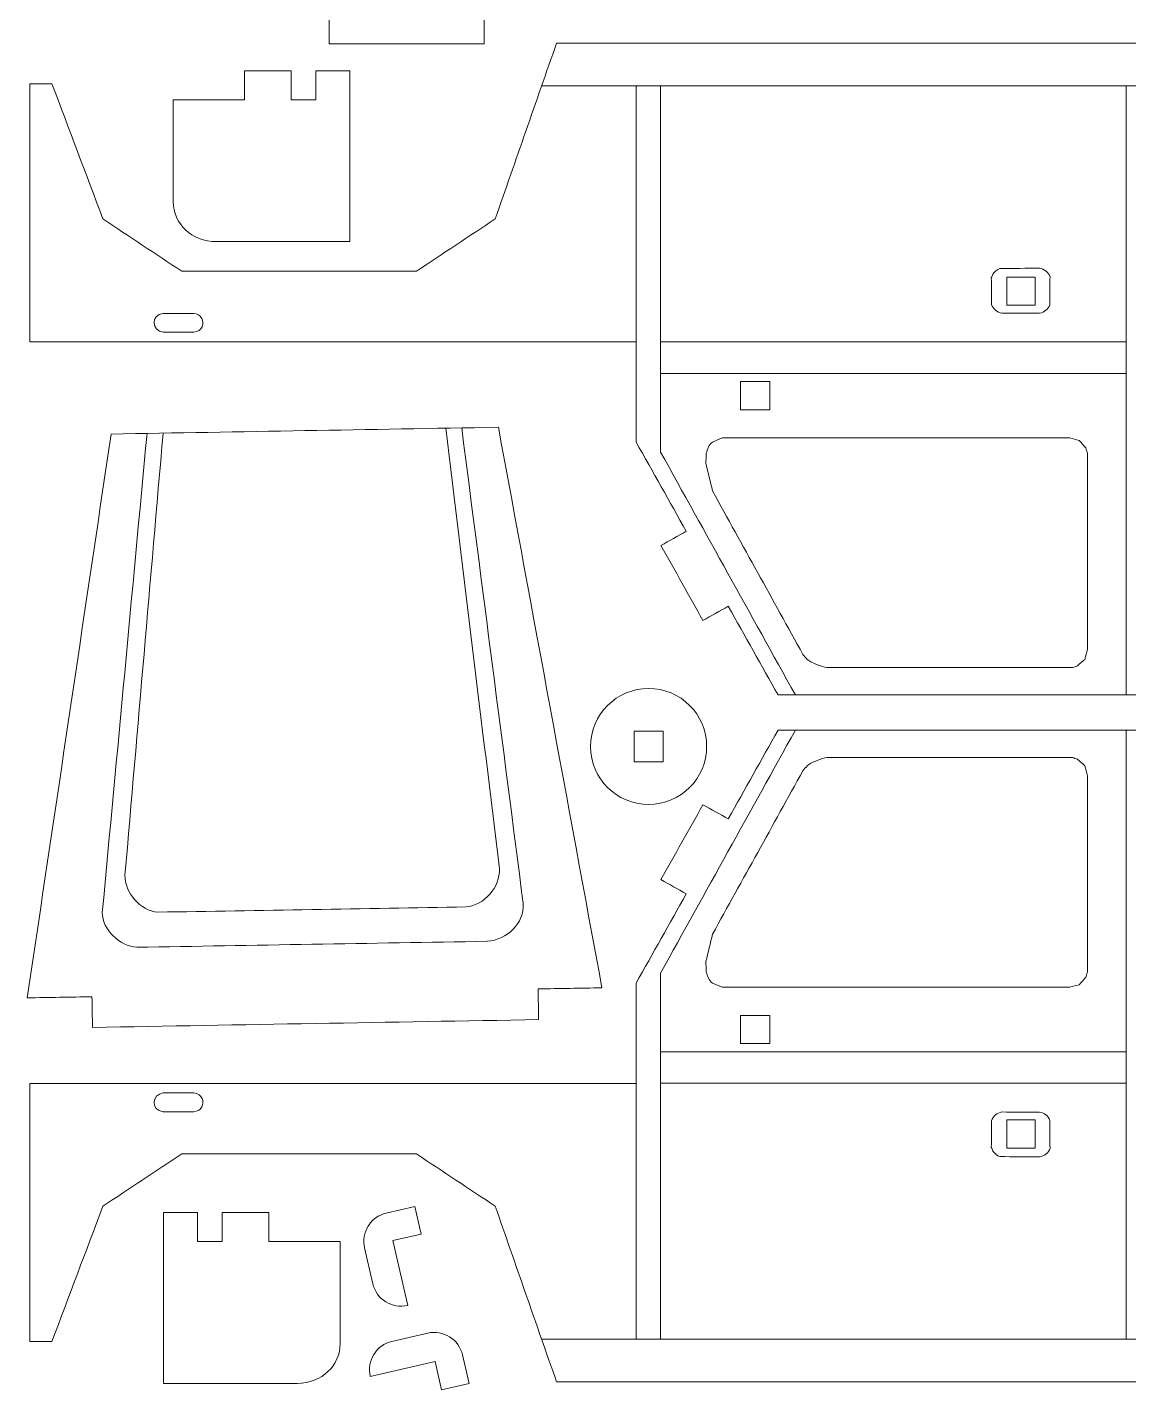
# Model space of a CAD drawing. Header units: centimetres. Extents: x -48.4 to 34, y -21.6 to 8.
# Drawn here: x -48.38 to -36.99, y -21.55 to -7.47 of the extents above; entities that cross this region are included whole.
import ezdxf

# ---------------------------------------------------------------- set-up
doc = ezdxf.new("R2010")
doc.units = ezdxf.units.CM
doc.header["$MEASUREMENT"] = 0
doc.layers.add('Camada 1', color=7, linetype='Continuous')

msp = doc.modelspace()

# ---------------------------------------------------------------- linework, layer by layer
at = {"layer": 'Camada 1', "color": 5, "lineweight": 9}
for points, knots in [([(-47.31697, -4.63472), (-47.31697, -5.41252), (-47.31697, -6.19032), (-47.31697, -6.96812), (-47.31697, -6.96812), (-47.41696, -6.96812), (-47.51694, -6.96812), (-47.61693, -6.96812), (-47.61693, -6.96812), (-47.61693, -6.88658), (-47.61693, -6.80505), (-47.61693, -6.72351), (-47.61693, -6.72351), (-47.86832, -6.72351), (-48.11972, -6.72351), (-48.37111, -6.72351), (-48.37111, -6.72351), (-48.37111, -6.92958), (-48.37111, -7.13565), (-48.37111, -7.34172), (-48.37111, -7.34172), (-47.33206, -7.34164), (-46.29302, -7.34155), (-45.25397, -7.34147), (-45.25397, -7.34147), (-45.25397, -7.44145), (-45.25396, -7.54144), (-45.25396, -7.64143), (-45.25396, -7.64143), (-44.7207, -7.64142), (-44.18743, -7.64142), (-43.65417, -7.6414), (-43.65417, -7.6414), (-43.65417, -7.54142), (-43.65418, -7.44144), (-43.65418, -7.34146), (-43.65418, -7.34146), (-42.61511, -7.34138), (-41.57603, -7.34131), (-40.53696, -7.34122), (-40.53696, -7.34122), (-40.53696, -7.13515), (-40.53696, -6.92907), (-40.53696, -6.723), (-40.53696, -6.723), (-40.78851, -6.72329), (-41.04005, -6.72359), (-41.2916, -6.72388), (-41.2916, -6.72388), (-41.2916, -6.80541), (-41.2916, -6.88695), (-41.2916, -6.96848), (-41.2916, -6.96848), (-41.39158, -6.96848), (-41.49157, -6.96848), (-41.59155, -6.96848), (-41.59155, -6.96848), (-41.59144, -6.19038), (-41.59134, -5.41227), (-41.59123, -4.63417), (-41.59123, -4.63417), (-42.15128, -4.63435), (-42.71132, -4.63454), (-43.27137, -4.63472), (-43.27137, -4.63472), (-43.27137, -4.53473), (-43.27137, -4.43475), (-43.27137, -4.33476), (-43.27137, -4.33476), (-42.71132, -4.33457), (-42.15128, -4.33439), (-41.59123, -4.3342), (-41.59123, -4.3342), (-41.59139, -3.41037), (-41.59154, -2.48655), (-41.5917, -1.56272), (-41.5917, -1.56272), (-41.49172, -1.56272), (-41.39173, -1.56272), (-41.29175, -1.56272), (-41.29175, -1.56272), (-41.29175, -1.72947), (-41.29175, -1.89622), (-41.29175, -2.06297), (-41.29175, -2.06297), (-41.04015, -2.06248), (-40.78856, -2.06198), (-40.53696, -2.06149), (-40.53696, -2.06149), (-40.53696, -1.43001), (-40.53695, -0.79853), (-40.53695, -0.16705), (-40.53695, -0.16705), (-43.14832, -0.16705), (-45.7597, -0.16705), (-48.37107, -0.16705), (-48.37107, -0.16705), (-48.37108, -0.79873), (-48.3711, -1.43041), (-48.37111, -2.06209), (-48.37111, -2.06209), (-48.11974, -2.06224), (-47.86836, -2.0624), (-47.61699, -2.06255), (-47.61699, -2.06255), (-47.61699, -1.89579), (-47.61699, -1.72904), (-47.61699, -1.56228), (-47.61699, -1.56228), (-47.51698, -1.56213), (-47.41697, -1.56198), (-47.31696, -1.56183), (-47.31696, -1.56183), (-47.31696, -2.48614), (-47.31697, -3.41045), (-47.31697, -4.33476), (-47.31697, -4.33476), (-46.75693, -4.33457), (-46.19688, -4.33439), (-45.63684, -4.3342), (-45.63684, -4.3342), (-45.63688, -4.43437), (-45.63691, -4.53455), (-45.63695, -4.63472), (-45.63695, -4.63472), (-46.19696, -4.63472), (-46.75696, -4.63472), (-47.31697, -4.63472)], [0, 0, 0, 0, 0.03030303, 0.03030303, 0.03030303, 0.03030303, 0.06060606, 0.06060606, 0.06060606, 0.06060606, 0.09090909, 0.09090909, 0.09090909, 0.09090909, 0.12121212, 0.12121212, 0.12121212, 0.12121212, 0.15151515, 0.15151515, 0.15151515, 0.15151515, 0.18181818, 0.18181818, 0.18181818, 0.18181818, 0.21212121, 0.21212121, 0.21212121, 0.21212121, 0.24242424, 0.24242424, 0.24242424, 0.24242424, 0.27272727, 0.27272727, 0.27272727, 0.27272727, 0.3030303, 0.3030303, 0.3030303, 0.3030303, 0.33333333, 0.33333333, 0.33333333, 0.33333333, 0.36363636, 0.36363636, 0.36363636, 0.36363636, 0.39393939, 0.39393939, 0.39393939, 0.39393939, 0.42424242, 0.42424242, 0.42424242, 0.42424242, 0.45454545, 0.45454545, 0.45454545, 0.45454545, 0.48484848, 0.48484848, 0.48484848, 0.48484848, 0.51515152, 0.51515152, 0.51515152, 0.51515152, 0.54545455, 0.54545455, 0.54545455, 0.54545455, 0.57575758, 0.57575758, 0.57575758, 0.57575758, 0.60606061, 0.60606061, 0.60606061, 0.60606061, 0.63636364, 0.63636364, 0.63636364, 0.63636364, 0.66666667, 0.66666667, 0.66666667, 0.66666667, 0.6969697, 0.6969697, 0.6969697, 0.6969697, 0.72727273, 0.72727273, 0.72727273, 0.72727273, 0.75757576, 0.75757576, 0.75757576, 0.75757576, 0.78787879, 0.78787879, 0.78787879, 0.78787879, 0.81818182, 0.81818182, 0.81818182, 0.81818182, 0.84848485, 0.84848485, 0.84848485, 0.84848485, 0.87878788, 0.87878788, 0.87878788, 0.87878788, 0.90909091, 0.90909091, 0.90909091, 0.90909091, 0.93939394, 0.93939394, 0.93939394, 0.93939394, 1, 1, 1, 1]), ([(-42.0825, -11.75929), (-41.91021, -12.0664), (-41.73793, -12.37352), (-41.56564, -12.68063), (-41.56564, -12.68063), (-41.65285, -12.72953), (-41.74006, -12.77844), (-41.82727, -12.82734), (-41.82727, -12.82734), (-41.68242, -13.08564), (-41.53758, -13.34395), (-41.39273, -13.60225), (-41.39273, -13.60225), (-41.30552, -13.55335), (-41.21831, -13.50444), (-41.1311, -13.45554), (-41.1311, -13.45554), (-40.95967, -13.76124), (-40.78825, -14.06693), (-40.61682, -14.37263), (-40.61682, -14.37263), (-37.53128, -14.37204), (-34.44575, -14.37145), (-31.36021, -14.37086), (-31.36021, -14.37086), (-31.36021, -14.2686), (-31.36021, -14.16634), (-31.36021, -14.06408), (-31.36021, -14.06408), (-31.44252, -14.06408), (-31.86175, -14.07071), (-31.9119, -14.05727), (-31.9119, -14.05727), (-31.99967, -14.03375), (-32.05402, -13.95693), (-32.06011, -13.86412), (-32.06011, -13.86412), (-32.06011, -13.23747), (-32.06011, -12.61082), (-32.06011, -11.98417), (-32.06011, -11.98417), (-32.05245, -11.86749), (-31.97684, -11.79184), (-31.86014, -11.78421), (-31.86014, -11.78421), (-31.6935, -11.78421), (-31.52685, -11.78421), (-31.36021, -11.78421), (-31.36021, -11.78421), (-31.36021, -11.66964), (-31.36021, -11.55508), (-31.36021, -11.44051), (-31.36021, -11.44051), (-31.4602, -11.44051), (-31.56018, -11.44051), (-31.66017, -11.44051), (-31.66017, -11.44051), (-31.66017, -11.32594), (-31.66017, -11.21138), (-31.66017, -11.09681), (-31.66017, -11.09681), (-31.56018, -11.09681), (-31.4602, -11.09681), (-31.36021, -11.09681), (-31.36021, -11.09681), (-31.36021, -10.40942), (-31.36021, -9.72203), (-31.36021, -9.03464), (-31.36021, -9.03464), (-31.4602, -9.03464), (-31.56018, -9.03464), (-31.66017, -9.03464), (-31.66017, -9.03464), (-31.66017, -8.92007), (-31.66017, -8.80551), (-31.66017, -8.69094), (-31.66017, -8.69094), (-31.56018, -8.69094), (-31.4602, -8.69094), (-31.36021, -8.69094), (-31.36021, -8.69094), (-31.36021, -8.33924), (-31.36021, -7.98754), (-31.36021, -7.63584), (-31.36021, -7.63584), (-35.20857, -7.63584), (-39.05693, -7.63584), (-42.90529, -7.63584), (-42.90529, -7.63584), (-43.1167, -8.24153), (-43.32812, -8.84722), (-43.53953, -9.4529), (-43.53953, -9.4529), (-43.81095, -9.63289), (-44.08236, -9.81288), (-44.35378, -9.99287), (-44.35378, -9.99287), (-45.16231, -9.99287), (-45.97083, -9.99287), (-46.77936, -9.99287), (-46.77936, -9.99287), (-47.05078, -9.81288), (-47.32219, -9.63289), (-47.59361, -9.4529), (-47.59361, -9.4529), (-47.769, -8.98721), (-47.94439, -8.52152), (-48.11978, -8.05583), (-48.11978, -8.05583), (-48.1958, -8.05583), (-48.27183, -8.05583), (-48.34785, -8.05583), (-48.34785, -8.05583), (-48.34785, -8.94436), (-48.34785, -9.83289), (-48.34785, -10.7214), (-48.34785, -10.7214), (-46.2594, -10.7214), (-44.17094, -10.72142), (-42.08249, -10.72142), (-42.08249, -10.72142), (-42.08249, -11.06738), (-42.0825, -11.41333), (-42.0825, -11.75929)], [0, 0, 0, 0, 0.03125, 0.03125, 0.03125, 0.03125, 0.0625, 0.0625, 0.0625, 0.0625, 0.09375, 0.09375, 0.09375, 0.09375, 0.125, 0.125, 0.125, 0.125, 0.15625, 0.15625, 0.15625, 0.15625, 0.1875, 0.1875, 0.1875, 0.1875, 0.21875, 0.21875, 0.21875, 0.21875, 0.25, 0.25, 0.25, 0.25, 0.28125, 0.28125, 0.28125, 0.28125, 0.3125, 0.3125, 0.3125, 0.3125, 0.34375, 0.34375, 0.34375, 0.34375, 0.375, 0.375, 0.375, 0.375, 0.40625, 0.40625, 0.40625, 0.40625, 0.4375, 0.4375, 0.4375, 0.4375, 0.46875, 0.46875, 0.46875, 0.46875, 0.5, 0.5, 0.5, 0.5, 0.53125, 0.53125, 0.53125, 0.53125, 0.5625, 0.5625, 0.5625, 0.5625, 0.59375, 0.59375, 0.59375, 0.59375, 0.625, 0.625, 0.625, 0.625, 0.65625, 0.65625, 0.65625, 0.65625, 0.6875, 0.6875, 0.6875, 0.6875, 0.71875, 0.71875, 0.71875, 0.71875, 0.75, 0.75, 0.75, 0.75, 0.78125, 0.78125, 0.78125, 0.78125, 0.8125, 0.8125, 0.8125, 0.8125, 0.84375, 0.84375, 0.84375, 0.84375, 0.875, 0.875, 0.875, 0.875, 0.90625, 0.90625, 0.90625, 0.90625, 0.9375, 0.9375, 0.9375, 0.9375, 1, 1, 1, 1]), ([(-45.39172, -7.92123), (-45.3917, -8.0212), (-45.39169, -8.12118), (-45.39167, -8.22115), (-45.39167, -8.22115), (-45.47702, -8.2213), (-45.56238, -8.22145), (-45.64773, -8.2216), (-45.64773, -8.2216), (-45.64775, -8.12162), (-45.64777, -8.02164), (-45.64779, -7.92166), (-45.64779, -7.92166), (-45.80854, -7.92166), (-45.96929, -7.92168), (-46.13004, -7.92168), (-46.13004, -7.92168), (-46.13002, -8.02165), (-46.13, -8.12163), (-46.12998, -8.22161), (-46.12998, -8.22161), (-46.3756, -8.22162), (-46.62121, -8.22163), (-46.86683, -8.22164), (-46.86683, -8.22164), (-46.86683, -8.22164), (-46.86662, -9.27586), (-46.86662, -9.27586), (-46.86662, -9.27586), (-46.86658, -9.49964), (-46.67845, -9.68725), (-46.42092, -9.68724), (-46.42092, -9.68724), (-46.42092, -9.68724), (-45.04123, -9.68718), (-45.04123, -9.68718), (-45.04123, -9.68718), (-45.04134, -9.09867), (-45.04146, -8.51017), (-45.04157, -7.92166), (-45.04157, -7.92166), (-45.15828, -7.92152), (-45.27501, -7.92137), (-45.39172, -7.92123)], [0, 0, 0, 0, 0.08333333, 0.08333333, 0.08333333, 0.08333333, 0.16666667, 0.16666667, 0.16666667, 0.16666667, 0.25, 0.25, 0.25, 0.25, 0.33333333, 0.33333333, 0.33333333, 0.33333333, 0.41666667, 0.41666667, 0.41666667, 0.41666667, 0.5, 0.5, 0.5, 0.5, 0.58333333, 0.58333333, 0.58333333, 0.58333333, 0.66666667, 0.66666667, 0.66666667, 0.66666667, 0.75, 0.75, 0.75, 0.75, 0.83333333, 0.83333333, 0.83333333, 0.83333333, 1, 1, 1, 1]), ([(-38.25124, -10.05286), (-38.15411, -10.05286), (-38.05697, -10.05286), (-37.95984, -10.05286), (-37.95984, -10.05286), (-37.95984, -10.14999), (-37.95984, -10.24714), (-37.95984, -10.34427), (-37.95984, -10.34427), (-38.05697, -10.34427), (-38.15411, -10.34427), (-38.25124, -10.34427), (-38.25124, -10.34427), (-38.25124, -10.24714), (-38.25124, -10.14999), (-38.25124, -10.05286)], [0, 0, 0, 0, 0.2, 0.2, 0.2, 0.2, 0.4, 0.4, 0.4, 0.4, 0.6, 0.6, 0.6, 0.6, 1, 1, 1, 1]), ([(-40.70255, -11.42421), (-40.80302, -11.42421), (-40.90349, -11.42421), (-41.00396, -11.42421), (-41.00396, -11.42421), (-41.00396, -11.32707), (-41.00396, -11.22993), (-41.00396, -11.13279), (-41.00396, -11.13279), (-40.90349, -11.13279), (-40.80302, -11.13279), (-40.70255, -11.13279), (-40.70255, -11.13279), (-40.70255, -11.22993), (-40.70255, -11.32707), (-40.70255, -11.42421)], [0, 0, 0, 0, 0.2, 0.2, 0.2, 0.2, 0.4, 0.4, 0.4, 0.4, 0.6, 0.6, 0.6, 0.6, 1, 1, 1, 1]), ([(-43.50649, -11.60567), (-44.8405, -11.62895), (-46.1745, -11.65224), (-47.50851, -11.67552), (-47.50851, -11.67552), (-47.7975, -13.6179), (-48.08649, -15.56028), (-48.37548, -17.50266), (-48.37548, -17.50266), (-48.15266, -17.49877), (-47.92985, -17.49488), (-47.70704, -17.49099), (-47.70704, -17.49099), (-47.70519, -17.59668), (-47.70335, -17.70237), (-47.7015, -17.80806), (-47.7015, -17.80806), (-46.16468, -17.78123), (-44.62784, -17.75441), (-43.09102, -17.72758), (-43.09102, -17.72758), (-43.09286, -17.6219), (-43.09471, -17.5162), (-43.09655, -17.41052), (-43.09655, -17.41052), (-42.8766, -17.40668), (-42.65665, -17.40284), (-42.4367, -17.399), (-42.4367, -17.399), (-42.7933, -15.46789), (-43.14989, -13.53678), (-43.50649, -11.60567)], [0, 0, 0, 0, 0.11111111, 0.11111111, 0.11111111, 0.11111111, 0.22222222, 0.22222222, 0.22222222, 0.22222222, 0.33333333, 0.33333333, 0.33333333, 0.33333333, 0.44444444, 0.44444444, 0.44444444, 0.44444444, 0.55555556, 0.55555556, 0.55555556, 0.55555556, 0.66666667, 0.66666667, 0.66666667, 0.66666667, 0.77777778, 0.77777778, 0.77777778, 0.77777778, 1, 1, 1, 1]), ([(-41.35891, -11.87333), (-41.34667, -11.83304), (-41.3324, -11.78256), (-41.29396, -11.75849), (-41.29396, -11.75849), (-41.25968, -11.7442), (-41.22539, -11.72992), (-41.19111, -11.71563), (-41.19111, -11.71563), (-39.99402, -11.71563), (-38.79694, -11.71563), (-37.59985, -11.71563), (-37.59985, -11.71563), (-37.56843, -11.7242), (-37.537, -11.73278), (-37.50558, -11.74135), (-37.50558, -11.74135), (-37.48272, -11.76706), (-37.45986, -11.79278), (-37.437, -11.81849), (-37.437, -11.81849), (-37.43129, -11.83563), (-37.42558, -11.85277), (-37.41987, -11.86991), (-37.41987, -11.86991), (-37.41987, -12.54702), (-37.41987, -13.22412), (-37.41987, -13.90123), (-37.41987, -13.90123), (-37.42844, -13.93551), (-37.43702, -13.9698), (-37.44559, -14.00408), (-37.44559, -14.00408), (-37.4713, -14.02693), (-37.497, -14.04979), (-37.52271, -14.07264), (-37.52271, -14.07264), (-37.53985, -14.07836), (-37.557, -14.08408), (-37.57414, -14.0898), (-37.57414, -14.0898), (-38.41981, -14.0898), (-39.26548, -14.0898), (-40.11115, -14.0898), (-40.11115, -14.0898), (-40.1583, -14.08637), (-40.28102, -14.03443), (-40.31685, -14.00408), (-40.31685, -14.00408), (-40.33113, -13.98694), (-40.34541, -13.96979), (-40.35969, -13.95265), (-40.35969, -13.95265), (-40.67111, -13.38983), (-40.98254, -12.827), (-41.29396, -12.26418), (-41.29396, -12.26418), (-41.31681, -12.1699), (-41.33966, -12.07561), (-41.36251, -11.98133), (-41.36251, -11.98133), (-41.36131, -11.94533), (-41.36011, -11.90933), (-41.35891, -11.87333)], [0, 0, 0, 0, 0.05882353, 0.05882353, 0.05882353, 0.05882353, 0.11764706, 0.11764706, 0.11764706, 0.11764706, 0.17647059, 0.17647059, 0.17647059, 0.17647059, 0.23529412, 0.23529412, 0.23529412, 0.23529412, 0.29411765, 0.29411765, 0.29411765, 0.29411765, 0.35294118, 0.35294118, 0.35294118, 0.35294118, 0.41176471, 0.41176471, 0.41176471, 0.41176471, 0.47058824, 0.47058824, 0.47058824, 0.47058824, 0.52941176, 0.52941176, 0.52941176, 0.52941176, 0.58823529, 0.58823529, 0.58823529, 0.58823529, 0.64705882, 0.64705882, 0.64705882, 0.64705882, 0.70588235, 0.70588235, 0.70588235, 0.70588235, 0.76470588, 0.76470588, 0.76470588, 0.76470588, 0.82352941, 0.82352941, 0.82352941, 0.82352941, 0.88235294, 0.88235294, 0.88235294, 0.88235294, 1, 1, 1, 1]), ([(-41.95403, -14.30465), (-41.62289, -14.30465), (-41.35444, -14.5731), (-41.35444, -14.90424), (-41.35444, -14.90424), (-41.35444, -15.23538), (-41.62289, -15.50383), (-41.95403, -15.50383), (-41.95403, -15.50383), (-42.28517, -15.50383), (-42.55362, -15.23538), (-42.55362, -14.90424), (-42.55362, -14.90424), (-42.55362, -14.5731), (-42.28517, -14.30465), (-41.95403, -14.30465)], [0, 0, 0, 0, 0.2, 0.2, 0.2, 0.2, 0.4, 0.4, 0.4, 0.4, 0.6, 0.6, 0.6, 0.6, 1, 1, 1, 1]), ([(-42.0825, -17.34919), (-41.91021, -17.04208), (-41.73793, -16.73496), (-41.56564, -16.42785), (-41.56564, -16.42785), (-41.65285, -16.37895), (-41.74006, -16.33004), (-41.82727, -16.28114), (-41.82727, -16.28114), (-41.68242, -16.02284), (-41.53758, -15.76453), (-41.39273, -15.50623), (-41.39273, -15.50623), (-41.30552, -15.55513), (-41.21831, -15.60404), (-41.1311, -15.65294), (-41.1311, -15.65294), (-40.95967, -15.34724), (-40.78825, -15.04155), (-40.61682, -14.73585), (-40.61682, -14.73585), (-37.53128, -14.73644), (-34.44575, -14.73703), (-31.36021, -14.73762), (-31.36021, -14.73762), (-31.36021, -14.83988), (-31.36021, -14.94214), (-31.36021, -15.0444), (-31.36021, -15.0444), (-31.44252, -15.0444), (-31.86175, -15.03777), (-31.9119, -15.05121), (-31.9119, -15.05121), (-31.99967, -15.07473), (-32.05402, -15.15155), (-32.06011, -15.24436), (-32.06011, -15.24436), (-32.06011, -15.87101), (-32.06011, -16.49766), (-32.06011, -17.12431), (-32.06011, -17.12431), (-32.05245, -17.24099), (-31.97684, -17.31664), (-31.86014, -17.32427), (-31.86014, -17.32427), (-31.6935, -17.32427), (-31.52685, -17.32427), (-31.36021, -17.32427), (-31.36021, -17.32427), (-31.36021, -17.43884), (-31.36021, -17.5534), (-31.36021, -17.66797), (-31.36021, -17.66797), (-31.4602, -17.66797), (-31.56018, -17.66797), (-31.66017, -17.66797), (-31.66017, -17.66797), (-31.66017, -17.78254), (-31.66017, -17.8971), (-31.66017, -18.01167), (-31.66017, -18.01167), (-31.56018, -18.01167), (-31.4602, -18.01167), (-31.36021, -18.01167), (-31.36021, -18.01167), (-31.36021, -18.69906), (-31.36021, -19.38645), (-31.36021, -20.07384), (-31.36021, -20.07384), (-31.4602, -20.07384), (-31.56018, -20.07384), (-31.66017, -20.07384), (-31.66017, -20.07384), (-31.66017, -20.18841), (-31.66017, -20.30297), (-31.66017, -20.41754), (-31.66017, -20.41754), (-31.56018, -20.41754), (-31.4602, -20.41754), (-31.36021, -20.41754), (-31.36021, -20.41754), (-31.36021, -20.76924), (-31.36021, -21.12093), (-31.36021, -21.47263), (-31.36021, -21.47263), (-35.20857, -21.47263), (-39.05693, -21.47263), (-42.90529, -21.47263), (-42.90529, -21.47263), (-43.1167, -20.86695), (-43.32812, -20.26126), (-43.53953, -19.65558), (-43.53953, -19.65558), (-43.81095, -19.47559), (-44.08236, -19.2956), (-44.35378, -19.11561), (-44.35378, -19.11561), (-45.16231, -19.11561), (-45.97083, -19.11561), (-46.77936, -19.11561), (-46.77936, -19.11561), (-47.05078, -19.2956), (-47.32219, -19.47559), (-47.59361, -19.65558), (-47.59361, -19.65558), (-47.769, -20.12127), (-47.94439, -20.58695), (-48.11978, -21.05264), (-48.11978, -21.05264), (-48.1958, -21.05264), (-48.27183, -21.05264), (-48.34785, -21.05264), (-48.34785, -21.05264), (-48.34785, -20.16412), (-48.34785, -19.27559), (-48.34785, -18.38707), (-48.34785, -18.38707), (-46.2594, -18.38707), (-44.17094, -18.38706), (-42.08249, -18.38706), (-42.08249, -18.38706), (-42.08249, -18.0411), (-42.0825, -17.69515), (-42.0825, -17.34919)], [0, 0, 0, 0, 0.03125, 0.03125, 0.03125, 0.03125, 0.0625, 0.0625, 0.0625, 0.0625, 0.09375, 0.09375, 0.09375, 0.09375, 0.125, 0.125, 0.125, 0.125, 0.15625, 0.15625, 0.15625, 0.15625, 0.1875, 0.1875, 0.1875, 0.1875, 0.21875, 0.21875, 0.21875, 0.21875, 0.25, 0.25, 0.25, 0.25, 0.28125, 0.28125, 0.28125, 0.28125, 0.3125, 0.3125, 0.3125, 0.3125, 0.34375, 0.34375, 0.34375, 0.34375, 0.375, 0.375, 0.375, 0.375, 0.40625, 0.40625, 0.40625, 0.40625, 0.4375, 0.4375, 0.4375, 0.4375, 0.46875, 0.46875, 0.46875, 0.46875, 0.5, 0.5, 0.5, 0.5, 0.53125, 0.53125, 0.53125, 0.53125, 0.5625, 0.5625, 0.5625, 0.5625, 0.59375, 0.59375, 0.59375, 0.59375, 0.625, 0.625, 0.625, 0.625, 0.65625, 0.65625, 0.65625, 0.65625, 0.6875, 0.6875, 0.6875, 0.6875, 0.71875, 0.71875, 0.71875, 0.71875, 0.75, 0.75, 0.75, 0.75, 0.78125, 0.78125, 0.78125, 0.78125, 0.8125, 0.8125, 0.8125, 0.8125, 0.84375, 0.84375, 0.84375, 0.84375, 0.875, 0.875, 0.875, 0.875, 0.90625, 0.90625, 0.90625, 0.90625, 0.9375, 0.9375, 0.9375, 0.9375, 1, 1, 1, 1]), ([(-42.104, -15.06308), (-42.104, -14.95716), (-42.104, -14.85125), (-42.104, -14.74533), (-42.104, -14.74533), (-42.00401, -14.74533), (-41.90403, -14.74533), (-41.80404, -14.74533), (-41.80404, -14.74533), (-41.80404, -14.85125), (-41.80404, -14.95716), (-41.80404, -15.06308), (-41.80404, -15.06308), (-41.90403, -15.06308), (-42.00401, -15.06308), (-42.104, -15.06308)], [0, 0, 0, 0, 0.2, 0.2, 0.2, 0.2, 0.4, 0.4, 0.4, 0.4, 0.6, 0.6, 0.6, 0.6, 1, 1, 1, 1]), ([(-41.35891, -17.23515), (-41.34667, -17.27544), (-41.3324, -17.32592), (-41.29396, -17.34999), (-41.29396, -17.34999), (-41.25968, -17.36428), (-41.22539, -17.37856), (-41.19111, -17.39285), (-41.19111, -17.39285), (-39.99402, -17.39285), (-38.79694, -17.39285), (-37.59985, -17.39285), (-37.59985, -17.39285), (-37.56843, -17.38428), (-37.537, -17.3757), (-37.50558, -17.36713), (-37.50558, -17.36713), (-37.48272, -17.34142), (-37.45986, -17.3157), (-37.437, -17.28999), (-37.437, -17.28999), (-37.43129, -17.27285), (-37.42558, -17.25571), (-37.41987, -17.23857), (-37.41987, -17.23857), (-37.41987, -16.56146), (-37.41987, -15.88436), (-37.41987, -15.20725), (-37.41987, -15.20725), (-37.42844, -15.17297), (-37.43702, -15.13868), (-37.44559, -15.1044), (-37.44559, -15.1044), (-37.4713, -15.08155), (-37.497, -15.05869), (-37.52271, -15.03584), (-37.52271, -15.03584), (-37.53985, -15.03012), (-37.557, -15.0244), (-37.57414, -15.01868), (-37.57414, -15.01868), (-38.41981, -15.01868), (-39.26548, -15.01868), (-40.11115, -15.01868), (-40.11115, -15.01868), (-40.1583, -15.02211), (-40.28102, -15.07405), (-40.31685, -15.1044), (-40.31685, -15.1044), (-40.33113, -15.12154), (-40.34541, -15.13869), (-40.35969, -15.15583), (-40.35969, -15.15583), (-40.67111, -15.71865), (-40.98254, -16.28148), (-41.29396, -16.8443), (-41.29396, -16.8443), (-41.31681, -16.93858), (-41.33966, -17.03287), (-41.36251, -17.12715), (-41.36251, -17.12715), (-41.36131, -17.16315), (-41.36011, -17.19915), (-41.35891, -17.23515)], [0, 0, 0, 0, 0.05882353, 0.05882353, 0.05882353, 0.05882353, 0.11764706, 0.11764706, 0.11764706, 0.11764706, 0.17647059, 0.17647059, 0.17647059, 0.17647059, 0.23529412, 0.23529412, 0.23529412, 0.23529412, 0.29411765, 0.29411765, 0.29411765, 0.29411765, 0.35294118, 0.35294118, 0.35294118, 0.35294118, 0.41176471, 0.41176471, 0.41176471, 0.41176471, 0.47058824, 0.47058824, 0.47058824, 0.47058824, 0.52941176, 0.52941176, 0.52941176, 0.52941176, 0.58823529, 0.58823529, 0.58823529, 0.58823529, 0.64705882, 0.64705882, 0.64705882, 0.64705882, 0.70588235, 0.70588235, 0.70588235, 0.70588235, 0.76470588, 0.76470588, 0.76470588, 0.76470588, 0.82352941, 0.82352941, 0.82352941, 0.82352941, 0.88235294, 0.88235294, 0.88235294, 0.88235294, 1, 1, 1, 1]), ([(-40.70255, -17.68427), (-40.80302, -17.68427), (-40.90349, -17.68427), (-41.00396, -17.68427), (-41.00396, -17.68427), (-41.00396, -17.78141), (-41.00396, -17.87855), (-41.00396, -17.97569), (-41.00396, -17.97569), (-40.90349, -17.97569), (-40.80302, -17.97569), (-40.70255, -17.97569), (-40.70255, -17.97569), (-40.70255, -17.87855), (-40.70255, -17.78141), (-40.70255, -17.68427)], [0, 0, 0, 0, 0.2, 0.2, 0.2, 0.2, 0.4, 0.4, 0.4, 0.4, 0.6, 0.6, 0.6, 0.6, 1, 1, 1, 1]), ([(-38.25124, -19.05561), (-38.15411, -19.05561), (-38.05697, -19.05561), (-37.95984, -19.05561), (-37.95984, -19.05561), (-37.95984, -18.95848), (-37.95984, -18.86134), (-37.95984, -18.76421), (-37.95984, -18.76421), (-38.05697, -18.76421), (-38.15411, -18.76421), (-38.25124, -18.76421), (-38.25124, -18.76421), (-38.25124, -18.86134), (-38.25124, -18.95848), (-38.25124, -19.05561)], [0, 0, 0, 0, 0.2, 0.2, 0.2, 0.2, 0.4, 0.4, 0.4, 0.4, 0.6, 0.6, 0.6, 0.6, 1, 1, 1, 1]), ([(-44.37087, -19.65944), (-44.37087, -19.65944), (-44.30532, -19.94338), (-44.30532, -19.94338), (-44.30532, -19.94338), (-44.30532, -19.94338), (-44.59758, -20.01085), (-44.59758, -20.01085), (-44.59758, -20.01085), (-44.59758, -20.01085), (-44.44284, -20.68108), (-44.44284, -20.68108), (-44.44284, -20.68108), (-44.44284, -20.68108), (-44.44489, -20.68155), (-44.44489, -20.68155), (-44.44489, -20.68155), (-44.60566, -20.71867), (-44.76757, -20.6175), (-44.80469, -20.45673), (-44.80469, -20.45673), (-44.80469, -20.45673), (-44.89, -20.08719), (-44.89, -20.08719), (-44.89, -20.08719), (-44.92712, -19.92642), (-44.82595, -19.76451), (-44.66518, -19.72739), (-44.66518, -19.72739), (-44.66518, -19.72739), (-44.37087, -19.65944), (-44.37087, -19.65944)], [0, 0, 0, 0, 0.11111111, 0.11111111, 0.11111111, 0.11111111, 0.22222222, 0.22222222, 0.22222222, 0.22222222, 0.33333333, 0.33333333, 0.33333333, 0.33333333, 0.44444444, 0.44444444, 0.44444444, 0.44444444, 0.55555556, 0.55555556, 0.55555556, 0.55555556, 0.66666667, 0.66666667, 0.66666667, 0.66666667, 0.77777778, 0.77777778, 0.77777778, 0.77777778, 1, 1, 1, 1]), ([(-46.61634, -19.72123), (-46.61636, -19.8212), (-46.61637, -19.92118), (-46.61639, -20.02115), (-46.61639, -20.02115), (-46.53104, -20.0213), (-46.44568, -20.02145), (-46.36033, -20.0216), (-46.36033, -20.0216), (-46.36032, -19.92162), (-46.36029, -19.82164), (-46.36027, -19.72166), (-46.36027, -19.72166), (-46.19952, -19.72166), (-46.03877, -19.72168), (-45.87802, -19.72168), (-45.87802, -19.72168), (-45.87804, -19.82165), (-45.87806, -19.92163), (-45.87808, -20.02161), (-45.87808, -20.02161), (-45.63247, -20.02162), (-45.38685, -20.02163), (-45.14124, -20.02164), (-45.14124, -20.02164), (-45.14124, -20.02164), (-45.14144, -21.07586), (-45.14144, -21.07586), (-45.14144, -21.07586), (-45.14148, -21.29964), (-45.32961, -21.48725), (-45.58714, -21.48724), (-45.58714, -21.48724), (-45.58714, -21.48724), (-46.96682, -21.48718), (-46.96682, -21.48718), (-46.96682, -21.48718), (-46.96671, -20.89867), (-46.96659, -20.31017), (-46.96648, -19.72166), (-46.96648, -19.72166), (-46.84977, -19.72152), (-46.73305, -19.72137), (-46.61634, -19.72123)], [0, 0, 0, 0, 0.08333333, 0.08333333, 0.08333333, 0.08333333, 0.16666667, 0.16666667, 0.16666667, 0.16666667, 0.25, 0.25, 0.25, 0.25, 0.33333333, 0.33333333, 0.33333333, 0.33333333, 0.41666667, 0.41666667, 0.41666667, 0.41666667, 0.5, 0.5, 0.5, 0.5, 0.58333333, 0.58333333, 0.58333333, 0.58333333, 0.66666667, 0.66666667, 0.66666667, 0.66666667, 0.75, 0.75, 0.75, 0.75, 0.83333333, 0.83333333, 0.83333333, 0.83333333, 1, 1, 1, 1]), ([(-43.80923, -21.4874), (-43.80923, -21.4874), (-44.09317, -21.55295), (-44.09317, -21.55295), (-44.09317, -21.55295), (-44.09317, -21.55295), (-44.16064, -21.26069), (-44.16064, -21.26069), (-44.16064, -21.26069), (-44.16064, -21.26069), (-44.83087, -21.41543), (-44.83087, -21.41543), (-44.83087, -21.41543), (-44.83087, -21.41543), (-44.83134, -21.41338), (-44.83134, -21.41338), (-44.83134, -21.41338), (-44.86846, -21.25261), (-44.76729, -21.0907), (-44.60652, -21.05358), (-44.60652, -21.05358), (-44.60652, -21.05358), (-44.23698, -20.96827), (-44.23698, -20.96827), (-44.23698, -20.96827), (-44.07621, -20.93115), (-43.9143, -21.03232), (-43.87718, -21.19309), (-43.87718, -21.19309), (-43.87718, -21.19309), (-43.80923, -21.4874), (-43.80923, -21.4874)], [0, 0, 0, 0, 0.11111111, 0.11111111, 0.11111111, 0.11111111, 0.22222222, 0.22222222, 0.22222222, 0.22222222, 0.33333333, 0.33333333, 0.33333333, 0.33333333, 0.44444444, 0.44444444, 0.44444444, 0.44444444, 0.55555556, 0.55555556, 0.55555556, 0.55555556, 0.66666667, 0.66666667, 0.66666667, 0.66666667, 0.77777778, 0.77777778, 0.77777778, 0.77777778, 1, 1, 1, 1])]:
    msp.add_open_spline(points, degree=3, knots=knots, dxfattribs=at)
at = {"layer": 'Camada 1', "color": 1, "lineweight": 9}
for points, knots in [([(-42.08249, -10.72142), (-42.08249, -9.83992), (-42.08249, -8.95843), (-42.08249, -8.07692), (-42.08249, -8.07692), (-42.40808, -8.07692), (-42.73366, -8.07693), (-43.05925, -8.07693)], [0, 0, 0, 0, 0.33333333, 0.33333333, 0.33333333, 0.33333333, 1, 1, 1, 1]), ([(-37.01946, -10.72382), (-37.01946, -9.84152), (-37.01946, -8.95924), (-37.01946, -8.07694), (-37.01946, -8.07694), (-38.70714, -8.07693), (-40.39481, -8.07693), (-42.08249, -8.07692)], [0, 0, 0, 0, 0.33333333, 0.33333333, 0.33333333, 0.33333333, 1, 1, 1, 1]), ([(-38.39762, -10.02295), (-38.37826, -10.00248), (-38.35382, -9.97279), (-38.32487, -9.96535), (-38.32487, -9.96535), (-38.1868, -9.96392), (-38.04872, -9.96249), (-37.91065, -9.96107), (-37.91065, -9.96107), (-37.87087, -9.96721), (-37.81446, -10.00818), (-37.80626, -10.05011), (-37.80626, -10.05011), (-37.80652, -10.14668), (-37.80679, -10.24326), (-37.80705, -10.33983), (-37.80705, -10.33983), (-37.82577, -10.38474), (-37.864, -10.41847), (-37.91344, -10.42549), (-37.91344, -10.42549), (-38.04403, -10.42572), (-38.17462, -10.42596), (-38.30521, -10.42619), (-38.30521, -10.42619), (-38.34819, -10.41814), (-38.39918, -10.38225), (-38.40961, -10.33723), (-38.40961, -10.33723), (-38.41067, -10.24519), (-38.41172, -10.15316), (-38.41278, -10.06112), (-38.41278, -10.06112), (-38.40773, -10.0484), (-38.40267, -10.03567), (-38.39762, -10.02295)], [0, 0, 0, 0, 0.1, 0.1, 0.1, 0.1, 0.2, 0.2, 0.2, 0.2, 0.3, 0.3, 0.3, 0.3, 0.4, 0.4, 0.4, 0.4, 0.5, 0.5, 0.5, 0.5, 0.6, 0.6, 0.6, 0.6, 0.7, 0.7, 0.7, 0.7, 0.8, 0.8, 0.8, 0.8, 1, 1, 1, 1]), ([(-46.65341, -10.42875), (-46.62179, -10.43506), (-46.58955, -10.44064), (-46.57007, -10.4799), (-46.57007, -10.4799), (-46.54576, -10.52888), (-46.56206, -10.61426), (-46.65341, -10.62328), (-46.65341, -10.62328), (-46.75874, -10.62328), (-46.86408, -10.62328), (-46.96941, -10.62328), (-46.96941, -10.62328), (-47.09224, -10.60929), (-47.10192, -10.44402), (-46.96941, -10.42875), (-46.96941, -10.42875), (-46.86408, -10.42875), (-46.75874, -10.42875), (-46.65341, -10.42875)], [0, 0, 0, 0, 0.16666667, 0.16666667, 0.16666667, 0.16666667, 0.33333333, 0.33333333, 0.33333333, 0.33333333, 0.5, 0.5, 0.5, 0.5, 0.66666667, 0.66666667, 0.66666667, 0.66666667, 1, 1, 1, 1]), ([(-37.01946, -10.72382), (-38.62317, -10.72382), (-40.22689, -10.72382), (-41.8306, -10.72382), (-41.8306, -10.72382), (-41.8306, -10.83228), (-41.8306, -10.94073), (-41.8306, -11.04919), (-41.8306, -11.04919), (-40.22689, -11.04919), (-38.62317, -11.04919), (-37.01946, -11.04919), (-37.01946, -11.04919), (-37.01946, -10.94073), (-37.01946, -10.83228), (-37.01946, -10.72382)], [0, 0, 0, 0, 0.2, 0.2, 0.2, 0.2, 0.4, 0.4, 0.4, 0.4, 0.6, 0.6, 0.6, 0.6, 1, 1, 1, 1]), ([(-40.43769, -14.37263), (-40.90199, -13.5357), (-41.3663, -12.69877), (-41.8306, -11.86184), (-41.8306, -11.86184), (-41.8306, -11.59096), (-41.8306, -11.32007), (-41.8306, -11.04919)], [0, 0, 0, 0, 0.33333333, 0.33333333, 0.33333333, 0.33333333, 1, 1, 1, 1]), ([(-47.13756, -11.66905), (-47.29166, -13.31918), (-47.44577, -14.96932), (-47.59987, -16.61945), (-47.59987, -16.61945), (-47.60117, -16.79877), (-47.41852, -16.97031), (-47.24371, -16.97998), (-47.24371, -16.97998), (-46.03671, -16.95938), (-44.82971, -16.93878), (-43.62271, -16.91819), (-43.62271, -16.91819), (-43.41628, -16.90283), (-43.23723, -16.7319), (-43.24979, -16.52794), (-43.24979, -16.52794), (-43.46182, -14.88939), (-43.67383, -13.25084), (-43.88586, -11.61229)], [0, 0, 0, 0, 0.16666667, 0.16666667, 0.16666667, 0.16666667, 0.33333333, 0.33333333, 0.33333333, 0.33333333, 0.5, 0.5, 0.5, 0.5, 0.66666667, 0.66666667, 0.66666667, 0.66666667, 1, 1, 1, 1]), ([(-44.0511, -11.61517), (-43.86603, -13.13267), (-43.68094, -14.65016), (-43.49587, -16.16765), (-43.49587, -16.16765), (-43.48737, -16.3577), (-43.65102, -16.54555), (-43.8398, -16.56261), (-43.8398, -16.56261), (-44.90207, -16.58075), (-45.96432, -16.59888), (-47.02659, -16.61703), (-47.02659, -16.61703), (-47.20777, -16.60428), (-47.36741, -16.41311), (-47.36567, -16.2352), (-47.36567, -16.2352), (-47.23443, -14.71218), (-47.10319, -13.18917), (-46.97195, -11.66616)], [0, 0, 0, 0, 0.16666667, 0.16666667, 0.16666667, 0.16666667, 0.33333333, 0.33333333, 0.33333333, 0.33333333, 0.5, 0.5, 0.5, 0.5, 0.66666667, 0.66666667, 0.66666667, 0.66666667, 1, 1, 1, 1]), ([(-40.43769, -14.73585), (-40.90199, -15.57278), (-41.3663, -16.40971), (-41.8306, -17.24664), (-41.8306, -17.24664), (-41.8306, -17.51752), (-41.8306, -17.78841), (-41.8306, -18.05929)], [0, 0, 0, 0, 0.33333333, 0.33333333, 0.33333333, 0.33333333, 1, 1, 1, 1]), ([(-37.01946, -18.38466), (-38.62317, -18.38466), (-40.22689, -18.38466), (-41.8306, -18.38466), (-41.8306, -18.38466), (-41.8306, -18.2762), (-41.8306, -18.16775), (-41.8306, -18.05929), (-41.8306, -18.05929), (-40.22689, -18.05929), (-38.62317, -18.05929), (-37.01946, -18.05929), (-37.01946, -18.05929), (-37.01946, -18.16775), (-37.01946, -18.2762), (-37.01946, -18.38466)], [0, 0, 0, 0, 0.2, 0.2, 0.2, 0.2, 0.4, 0.4, 0.4, 0.4, 0.6, 0.6, 0.6, 0.6, 1, 1, 1, 1]), ([(-42.08249, -18.38706), (-42.08249, -19.26856), (-42.08249, -20.15005), (-42.08249, -21.03155), (-42.08249, -21.03155), (-42.40808, -21.03155), (-42.73366, -21.03154), (-43.05925, -21.03154)], [0, 0, 0, 0, 0.33333333, 0.33333333, 0.33333333, 0.33333333, 1, 1, 1, 1]), ([(-37.01946, -18.38466), (-37.01946, -19.26695), (-37.01946, -20.14924), (-37.01946, -21.03153), (-37.01946, -21.03153), (-38.70714, -21.03154), (-40.39481, -21.03154), (-42.08249, -21.03155)], [0, 0, 0, 0, 0.33333333, 0.33333333, 0.33333333, 0.33333333, 1, 1, 1, 1]), ([(-46.65341, -18.67973), (-46.62179, -18.67342), (-46.58955, -18.66784), (-46.57007, -18.62858), (-46.57007, -18.62858), (-46.54576, -18.57959), (-46.56206, -18.49422), (-46.65341, -18.4852), (-46.65341, -18.4852), (-46.75874, -18.4852), (-46.86408, -18.4852), (-46.96941, -18.4852), (-46.96941, -18.4852), (-47.09224, -18.49919), (-47.10192, -18.66446), (-46.96941, -18.67973), (-46.96941, -18.67973), (-46.86408, -18.67973), (-46.75874, -18.67973), (-46.65341, -18.67973)], [0, 0, 0, 0, 0.16666667, 0.16666667, 0.16666667, 0.16666667, 0.33333333, 0.33333333, 0.33333333, 0.33333333, 0.5, 0.5, 0.5, 0.5, 0.66666667, 0.66666667, 0.66666667, 0.66666667, 1, 1, 1, 1]), ([(-38.39762, -19.08553), (-38.37826, -19.106), (-38.35382, -19.13569), (-38.32487, -19.14313), (-38.32487, -19.14313), (-38.1868, -19.14456), (-38.04872, -19.14598), (-37.91065, -19.14741), (-37.91065, -19.14741), (-37.87087, -19.14127), (-37.81446, -19.1003), (-37.80626, -19.05837), (-37.80626, -19.05837), (-37.80652, -18.9618), (-37.80679, -18.86522), (-37.80705, -18.76865), (-37.80705, -18.76865), (-37.82577, -18.72373), (-37.864, -18.69001), (-37.91344, -18.68299), (-37.91344, -18.68299), (-38.04403, -18.68276), (-38.17462, -18.68252), (-38.30521, -18.68229), (-38.30521, -18.68229), (-38.34819, -18.69034), (-38.39918, -18.72622), (-38.40961, -18.77125), (-38.40961, -18.77125), (-38.41067, -18.86329), (-38.41172, -18.95532), (-38.41278, -19.04736), (-38.41278, -19.04736), (-38.40773, -19.06008), (-38.40267, -19.07281), (-38.39762, -19.08553)], [0, 0, 0, 0, 0.1, 0.1, 0.1, 0.1, 0.2, 0.2, 0.2, 0.2, 0.3, 0.3, 0.3, 0.3, 0.4, 0.4, 0.4, 0.4, 0.5, 0.5, 0.5, 0.5, 0.6, 0.6, 0.6, 0.6, 0.7, 0.7, 0.7, 0.7, 0.8, 0.8, 0.8, 0.8, 1, 1, 1, 1])]:
    msp.add_open_spline(points, degree=3, knots=knots, dxfattribs=at)
for points in [[(-41.8306, -10.72382), (-41.8306, -9.84152), (-41.8306, -8.95923), (-41.8306, -8.07692)], [(-37.01946, -8.07694), (-36.19316, -8.07694), (-35.36686, -8.07695), (-34.54056, -8.07695)], [(-37.01946, -11.04919), (-37.01946, -12.15632), (-37.01946, -13.26346), (-37.01946, -14.37059)], [(-37.01946, -18.05929), (-37.01946, -16.95216), (-37.01946, -15.84502), (-37.01946, -14.73789)], [(-41.8306, -18.38466), (-41.8306, -19.26696), (-41.8306, -20.14925), (-41.8306, -21.03155)], [(-37.01946, -21.03153), (-36.19316, -21.03153), (-35.36686, -21.03152), (-34.54056, -21.03152)]]:
    msp.add_open_spline(points, degree=3, dxfattribs=at)

doc.saveas('drawing.dxf')
